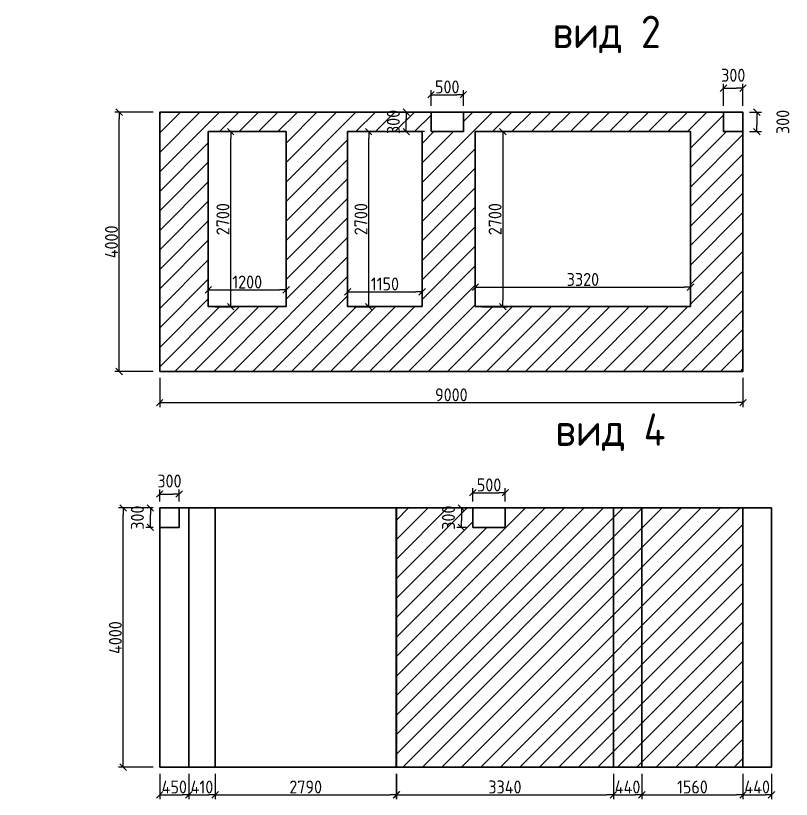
# Model space of a CAD drawing. Header units: millimetres. Extents: x -24360 to 609566, y -391049 to 148426.
# Drawn here: x 292672 to 304641, y -122420 to -110331 of the extents above; entities that cross this region are included whole.
import ezdxf

# ---------------------------------------------------------------- set-up
doc = ezdxf.new("R2010")
doc.units = ezdxf.units.MM
doc.layers.get('Defpoints').update_dxf_attribs({"color": 140})
for name, color, linetype, lineweight in [('осново', 7, 'Continuous', 30), ('Уголки', 1, 'Continuous', 30), ('Штриховка', 7, 'Continuous', 30)]:
    doc.layers.add(name, color=color, linetype=linetype, lineweight=lineweight)
doc.styles.add('СПДС', font='isocpeur.ttf', dxfattribs={"width": 0.9})
doc.dimstyles.new('Размера А3', dxfattribs={"dimtxt": 200, "dimasz": 100, "dimexe": 70, "dimexo": 100, "dimgap": 20, "dimtad": 1, "dimdec": 0, "dimrnd": 10, "dimzin": 0, "dimdsep": 46, "dimtxsty": 'СПДС', "dimblk": 'ARROWHEAD_6', "dimcen": 1, "dimclrd": 256, "dimclre": 256, "dimclrt": 256, "dimazin": 0, "dimtfac": 1, "dimtdec": 0, "dimtmove": 2, "dimatfit": 3, "dimfxl": 1, "dimtolj": 1, "dimtzin": 0, "dimarcsym": 0})

# ---------------------------------------------------------------- blocks, each defined once
blk = doc.blocks.new('ARROWHEAD_6')
at = {"color": 0, "linetype": 'Continuous'}
for p, q in [((0, 0), (-1, 0)), ((-0.5, -0.5), (0.5, 0.5))]:
    blk.add_line(p, q, dxfattribs=at)
blk = doc.blocks.new('*D565')
at = {"lineweight": -2, "transparency": 16777216}
for p, q in [((294895, -115920), (294895, -116370)), ((303895, -115920), (303895, -116370)), ((294995, -116300), (303795, -116300))]:
    blk.add_line(p, q, dxfattribs=at)
at = {"layer": 'Defpoints', "color": 0, "lineweight": 15, "transparency": 16777216}
for p in [(294895, -115820), (303895, -115820), (303895, -116300)]:
    blk.add_point(p, dxfattribs=at)
at = {"lineweight": -2, "transparency": 16777216, "xscale": 100, "yscale": 100, "zscale": 100, "rotation": 180}
blk.add_blockref('ARROWHEAD_6', (294895, -116300), dxfattribs=at)
at = {"lineweight": -2, "transparency": 16777216, "xscale": 100, "yscale": 100, "zscale": 100}
blk.add_blockref('ARROWHEAD_6', (303895, -116300), dxfattribs=at)
at = {"transparency": 16777216, "insert": (299395, -116180), "char_height": 200, "attachment_point": 5, "style": 'СПДС'}
blk.add_mtext('\\A1;9000', dxfattribs=at)
blk = doc.blocks.new('*D566')
at = {"lineweight": -2, "transparency": 16777216}
for p, q in [((294795, -111820), (294200, -111820)), ((294270, -115720), (294270, -111920)), ((294795, -115820), (294200, -115820))]:
    blk.add_line(p, q, dxfattribs=at)
at = {"layer": 'Defpoints', "color": 0, "lineweight": 15, "transparency": 16777216}
for p in [(294270, -111820), (294895, -111820), (294895, -115820)]:
    blk.add_point(p, dxfattribs=at)
at = {"lineweight": -2, "transparency": 16777216, "xscale": 100, "yscale": 100, "zscale": 100}
for p, rotation in [((294270, -111820), 90), ((294270, -115820), 270)]:
    blk.add_blockref('ARROWHEAD_6', p, dxfattribs=dict(at, rotation=rotation))
at = {"transparency": 16777216, "insert": (294150, -113820), "char_height": 200, "attachment_point": 5, "rotation": 90, "style": 'СПДС'}
blk.add_mtext('\\A1;4000', dxfattribs=at)
blk = doc.blocks.new('*D567')
at = {"lineweight": -2, "transparency": 16777216}
for p, q in [((295645, -114720), (295645, -114490)), ((295745, -114560), (296745, -114560)), ((296845, -114720), (296845, -114490))]:
    blk.add_line(p, q, dxfattribs=at)
at = {"layer": 'Defpoints', "color": 0, "lineweight": 15, "transparency": 16777216}
for p in [(296845, -114560), (295645, -114820), (296845, -114820)]:
    blk.add_point(p, dxfattribs=at)
at = {"lineweight": -2, "transparency": 16777216, "xscale": 100, "yscale": 100, "zscale": 100, "rotation": 180}
blk.add_blockref('ARROWHEAD_6', (295645, -114560), dxfattribs=at)
at = {"lineweight": -2, "transparency": 16777216, "xscale": 100, "yscale": 100, "zscale": 100}
blk.add_blockref('ARROWHEAD_6', (296845, -114560), dxfattribs=at)
at = {"transparency": 16777216, "insert": (296245, -114440), "char_height": 200, "attachment_point": 5, "style": 'СПДС'}
blk.add_mtext('\\A1;1200', dxfattribs=at)
blk = doc.blocks.new('*D568')
at = {"lineweight": -2, "transparency": 16777216}
for p, q in [((295745, -112120), (296060, -112120)), ((295990, -114720), (295990, -112220)), ((295745, -114820), (296060, -114820))]:
    blk.add_line(p, q, dxfattribs=at)
at = {"layer": 'Defpoints', "color": 0, "lineweight": 15, "transparency": 16777216}
for p in [(295645, -112120), (295990, -112120), (295645, -114820)]:
    blk.add_point(p, dxfattribs=at)
at = {"lineweight": -2, "transparency": 16777216, "xscale": 100, "yscale": 100, "zscale": 100}
for p, rotation in [((295990, -112120), 90), ((295990, -114820), 270)]:
    blk.add_blockref('ARROWHEAD_6', p, dxfattribs=dict(at, rotation=rotation))
at = {"transparency": 16777216, "insert": (295870, -113470), "char_height": 200, "attachment_point": 5, "rotation": 90, "style": 'СПДС'}
blk.add_mtext('\\A1;2700', dxfattribs=at)
blk = doc.blocks.new('*D569')
at = {"lineweight": -2, "transparency": 16777216}
for p, q in [((297795, -114720), (297795, -114520)), ((297895, -114590), (298845, -114590)), ((298945, -114720), (298945, -114520))]:
    blk.add_line(p, q, dxfattribs=at)
at = {"layer": 'Defpoints', "color": 0, "lineweight": 15, "transparency": 16777216}
for p in [(298945, -114590), (297795, -114820), (298945, -114820)]:
    blk.add_point(p, dxfattribs=at)
at = {"lineweight": -2, "transparency": 16777216, "xscale": 100, "yscale": 100, "zscale": 100, "rotation": 180}
blk.add_blockref('ARROWHEAD_6', (297795, -114590), dxfattribs=at)
at = {"lineweight": -2, "transparency": 16777216, "xscale": 100, "yscale": 100, "zscale": 100}
blk.add_blockref('ARROWHEAD_6', (298945, -114590), dxfattribs=at)
at = {"transparency": 16777216, "insert": (298370, -114470), "char_height": 200, "attachment_point": 5, "style": 'СПДС'}
blk.add_mtext('\\A1;1150', dxfattribs=at)
blk = doc.blocks.new('*D570')
at = {"lineweight": -2, "transparency": 16777216}
for p, q in [((297895, -112120), (298190, -112120)), ((298120, -114720), (298120, -112220)), ((297895, -114820), (298190, -114820))]:
    blk.add_line(p, q, dxfattribs=at)
at = {"layer": 'Defpoints', "color": 0, "lineweight": 15, "transparency": 16777216}
for p in [(297795, -112120), (298120, -112120), (297795, -114820)]:
    blk.add_point(p, dxfattribs=at)
at = {"lineweight": -2, "transparency": 16777216, "xscale": 100, "yscale": 100, "zscale": 100}
for p, rotation in [((298120, -112120), 90), ((298120, -114820), 270)]:
    blk.add_blockref('ARROWHEAD_6', p, dxfattribs=dict(at, rotation=rotation))
at = {"transparency": 16777216, "insert": (298000, -113470), "char_height": 200, "attachment_point": 5, "rotation": 90, "style": 'СПДС'}
blk.add_mtext('\\A1;2700', dxfattribs=at)
blk = doc.blocks.new('*D571')
at = {"lineweight": -2, "transparency": 16777216}
for p, q in [((299081, -111720), (299081, -111480)), ((299181, -111550), (299481, -111550)), ((299581, -111720), (299581, -111480))]:
    blk.add_line(p, q, dxfattribs=at)
at = {"layer": 'Defpoints', "color": 0, "lineweight": 15, "transparency": 16777216}
for p in [(299581, -111550), (299081, -111820), (299581, -111820)]:
    blk.add_point(p, dxfattribs=at)
at = {"lineweight": -2, "transparency": 16777216, "xscale": 100, "yscale": 100, "zscale": 100, "rotation": 180}
blk.add_blockref('ARROWHEAD_6', (299081, -111550), dxfattribs=at)
at = {"lineweight": -2, "transparency": 16777216, "xscale": 100, "yscale": 100, "zscale": 100}
blk.add_blockref('ARROWHEAD_6', (299581, -111550), dxfattribs=at)
at = {"transparency": 16777216, "insert": (299331, -111430), "char_height": 200, "attachment_point": 5, "style": 'СПДС'}
blk.add_mtext('\\A1;500', dxfattribs=at)
blk = doc.blocks.new('*D572')
at = {"lineweight": -2, "transparency": 16777216}
for p, q in [((298981, -111820), (298630, -111820)), ((298700, -112020), (298700, -111920)), ((298981, -112120), (298630, -112120))]:
    blk.add_line(p, q, dxfattribs=at)
at = {"layer": 'Defpoints', "color": 0, "lineweight": 15, "transparency": 16777216}
for p in [(298700, -111820), (299081, -111820), (299081, -112120)]:
    blk.add_point(p, dxfattribs=at)
at = {"lineweight": -2, "transparency": 16777216, "xscale": 100, "yscale": 100, "zscale": 100}
for p, rotation in [((298700, -111820), 90), ((298700, -112120), 270)]:
    blk.add_blockref('ARROWHEAD_6', p, dxfattribs=dict(at, rotation=rotation))
at = {"transparency": 16777216, "insert": (298500, -111970), "char_height": 200, "attachment_point": 5, "rotation": 90, "style": 'СПДС'}
blk.add_mtext('\\A1;300', dxfattribs=at)
blk = doc.blocks.new('*D573')
at = {"lineweight": -2, "transparency": 16777216}
for p, q in [((299765, -114720), (299765, -114450)), ((303085, -114720), (303085, -114450)), ((299865, -114520), (302985, -114520))]:
    blk.add_line(p, q, dxfattribs=at)
at = {"layer": 'Defpoints', "color": 0, "lineweight": 15, "transparency": 16777216}
for p in [(303085, -114520), (299765, -114820), (303085, -114820)]:
    blk.add_point(p, dxfattribs=at)
at = {"lineweight": -2, "transparency": 16777216, "xscale": 100, "yscale": 100, "zscale": 100, "rotation": 180}
blk.add_blockref('ARROWHEAD_6', (299765, -114520), dxfattribs=at)
at = {"lineweight": -2, "transparency": 16777216, "xscale": 100, "yscale": 100, "zscale": 100}
blk.add_blockref('ARROWHEAD_6', (303085, -114520), dxfattribs=at)
at = {"transparency": 16777216, "insert": (301425, -114400), "char_height": 200, "attachment_point": 5, "style": 'СПДС'}
blk.add_mtext('\\A1;3320', dxfattribs=at)
blk = doc.blocks.new('*D574')
at = {"lineweight": -2, "transparency": 16777216}
for p, q in [((299865, -112120), (300260, -112120)), ((300190, -112220), (300190, -114720)), ((299865, -114820), (300260, -114820))]:
    blk.add_line(p, q, dxfattribs=at)
at = {"layer": 'Defpoints', "color": 0, "lineweight": 15, "transparency": 16777216}
for p in [(299765, -112120), (299765, -114820), (300190, -114820)]:
    blk.add_point(p, dxfattribs=at)
at = {"lineweight": -2, "transparency": 16777216, "xscale": 100, "yscale": 100, "zscale": 100}
for p, rotation in [((300190, -112120), 90), ((300190, -114820), 270)]:
    blk.add_blockref('ARROWHEAD_6', p, dxfattribs=dict(at, rotation=rotation))
at = {"transparency": 16777216, "insert": (300070, -113470), "char_height": 200, "attachment_point": 5, "rotation": 90, "style": 'СПДС'}
blk.add_mtext('\\A1;2700', dxfattribs=at)
blk = doc.blocks.new('*D575')
at = {"lineweight": -2, "transparency": 16777216}
for p, q in [((303995, -111820), (304180, -111820)), ((304110, -111920), (304110, -112020)), ((303995, -112120), (304180, -112120))]:
    blk.add_line(p, q, dxfattribs=at)
at = {"layer": 'Defpoints', "color": 0, "lineweight": 15, "transparency": 16777216}
for p in [(303895, -111820), (303895, -112120), (304110, -112120)]:
    blk.add_point(p, dxfattribs=at)
at = {"lineweight": -2, "transparency": 16777216, "xscale": 100, "yscale": 100, "zscale": 100}
for p, rotation in [((304110, -111820), 90), ((304110, -112120), 270)]:
    blk.add_blockref('ARROWHEAD_6', p, dxfattribs=dict(at, rotation=rotation))
at = {"transparency": 16777216, "insert": (304510, -111970), "char_height": 200, "attachment_point": 5, "rotation": 90, "style": 'СПДС'}
blk.add_mtext('\\A1;300', dxfattribs=at)
blk = doc.blocks.new('*D576')
at = {"lineweight": -2, "transparency": 16777216}
for p, q in [((303595, -111720), (303595, -111380)), ((303695, -111450), (303795, -111450)), ((303895, -111720), (303895, -111380))]:
    blk.add_line(p, q, dxfattribs=at)
at = {"layer": 'Defpoints', "color": 0, "lineweight": 15, "transparency": 16777216}
for p in [(303895, -111450), (303595, -111820), (303895, -111820)]:
    blk.add_point(p, dxfattribs=at)
at = {"lineweight": -2, "transparency": 16777216, "xscale": 100, "yscale": 100, "zscale": 100, "rotation": 180}
blk.add_blockref('ARROWHEAD_6', (303595, -111450), dxfattribs=at)
at = {"lineweight": -2, "transparency": 16777216, "xscale": 100, "yscale": 100, "zscale": 100}
blk.add_blockref('ARROWHEAD_6', (303895, -111450), dxfattribs=at)
at = {"transparency": 16777216, "insert": (303745, -111250), "char_height": 200, "attachment_point": 5, "style": 'СПДС'}
blk.add_mtext('\\A1;300', dxfattribs=at)
blk = doc.blocks.new('*D580')
at = {"lineweight": -2, "transparency": 16777216}
for p, q in [((294895, -122025), (294895, -122420)), ((295345, -122025), (295345, -122420)), ((294995, -122350), (295245, -122350))]:
    blk.add_line(p, q, dxfattribs=at)
at = {"layer": 'Defpoints', "color": 0, "lineweight": 15, "transparency": 16777216}
for p in [(294895, -121925), (295345, -121925), (295345, -122350)]:
    blk.add_point(p, dxfattribs=at)
at = {"lineweight": -2, "transparency": 16777216, "xscale": 100, "yscale": 100, "zscale": 100, "rotation": 180}
blk.add_blockref('ARROWHEAD_6', (294895, -122350), dxfattribs=at)
at = {"lineweight": -2, "transparency": 16777216, "xscale": 100, "yscale": 100, "zscale": 100}
blk.add_blockref('ARROWHEAD_6', (295345, -122350), dxfattribs=at)
at = {"transparency": 16777216, "insert": (295120, -122230), "char_height": 200, "attachment_point": 5, "style": 'СПДС'}
blk.add_mtext('\\A1;450', dxfattribs=at)
blk = doc.blocks.new('*D581')
at = {"lineweight": -2, "transparency": 16777216}
for p, q in [((295345, -122025), (295345, -122420)), ((295750, -122025), (295750, -122420)), ((295445, -122350), (295650, -122350))]:
    blk.add_line(p, q, dxfattribs=at)
at = {"layer": 'Defpoints', "color": 0, "lineweight": 15, "transparency": 16777216}
for p in [(295345, -121925), (295750, -121925), (295750, -122350)]:
    blk.add_point(p, dxfattribs=at)
at = {"lineweight": -2, "transparency": 16777216, "xscale": 100, "yscale": 100, "zscale": 100, "rotation": 180}
blk.add_blockref('ARROWHEAD_6', (295345, -122350), dxfattribs=at)
at = {"lineweight": -2, "transparency": 16777216, "xscale": 100, "yscale": 100, "zscale": 100}
blk.add_blockref('ARROWHEAD_6', (295750, -122350), dxfattribs=at)
at = {"transparency": 16777216, "insert": (295547, -122230), "char_height": 200, "attachment_point": 5, "style": 'СПДС'}
blk.add_mtext('\\A1;410', dxfattribs=at)
blk = doc.blocks.new('*D582')
at = {"lineweight": -2, "transparency": 16777216}
for p, q in [((295750, -122025), (295750, -122420)), ((298545, -122025), (298545, -122420)), ((295850, -122350), (298445, -122350))]:
    blk.add_line(p, q, dxfattribs=at)
at = {"layer": 'Defpoints', "color": 0, "lineweight": 15, "transparency": 16777216}
for p in [(295750, -121925), (298545, -121925), (298545, -122350)]:
    blk.add_point(p, dxfattribs=at)
at = {"lineweight": -2, "transparency": 16777216, "xscale": 100, "yscale": 100, "zscale": 100, "rotation": 180}
blk.add_blockref('ARROWHEAD_6', (295750, -122350), dxfattribs=at)
at = {"lineweight": -2, "transparency": 16777216, "xscale": 100, "yscale": 100, "zscale": 100}
blk.add_blockref('ARROWHEAD_6', (298545, -122350), dxfattribs=at)
at = {"transparency": 16777216, "insert": (297147, -122230), "char_height": 200, "attachment_point": 5, "style": 'СПДС'}
blk.add_mtext('\\A1;2790', dxfattribs=at)
blk = doc.blocks.new('*D583')
at = {"lineweight": -2, "transparency": 16777216}
for p, q in [((298550, -122025), (298550, -122420)), ((301895, -122025), (301895, -122420)), ((298650, -122350), (301795, -122350))]:
    blk.add_line(p, q, dxfattribs=at)
at = {"layer": 'Defpoints', "color": 0, "lineweight": 15, "transparency": 16777216}
for p in [(298550, -121925), (301895, -121925), (301895, -122350)]:
    blk.add_point(p, dxfattribs=at)
at = {"lineweight": -2, "transparency": 16777216, "xscale": 100, "yscale": 100, "zscale": 100, "rotation": 180}
blk.add_blockref('ARROWHEAD_6', (298550, -122350), dxfattribs=at)
at = {"lineweight": -2, "transparency": 16777216, "xscale": 100, "yscale": 100, "zscale": 100}
blk.add_blockref('ARROWHEAD_6', (301895, -122350), dxfattribs=at)
at = {"transparency": 16777216, "insert": (300222, -122230), "char_height": 200, "attachment_point": 5, "style": 'СПДС'}
blk.add_mtext('\\A1;3340', dxfattribs=at)
blk = doc.blocks.new('*D584')
at = {"lineweight": -2, "transparency": 16777216}
for p, q in [((301895, -122025), (301895, -122420)), ((302335, -122025), (302335, -122420)), ((301995, -122350), (302235, -122350))]:
    blk.add_line(p, q, dxfattribs=at)
at = {"layer": 'Defpoints', "color": 0, "lineweight": 15, "transparency": 16777216}
for p in [(301895, -121925), (302335, -121925), (302335, -122350)]:
    blk.add_point(p, dxfattribs=at)
at = {"lineweight": -2, "transparency": 16777216, "xscale": 100, "yscale": 100, "zscale": 100, "rotation": 180}
blk.add_blockref('ARROWHEAD_6', (301895, -122350), dxfattribs=at)
at = {"lineweight": -2, "transparency": 16777216, "xscale": 100, "yscale": 100, "zscale": 100}
blk.add_blockref('ARROWHEAD_6', (302335, -122350), dxfattribs=at)
at = {"transparency": 16777216, "insert": (302115, -122230), "char_height": 200, "attachment_point": 5, "style": 'СПДС'}
blk.add_mtext('\\A1;440', dxfattribs=at)
blk = doc.blocks.new('*D585')
at = {"lineweight": -2, "transparency": 16777216}
for p, q in [((302335, -122025), (302335, -122420)), ((303895, -122025), (303895, -122420)), ((302435, -122350), (303795, -122350))]:
    blk.add_line(p, q, dxfattribs=at)
at = {"layer": 'Defpoints', "color": 0, "lineweight": 15, "transparency": 16777216}
for p in [(302335, -121925), (303895, -121925), (303895, -122350)]:
    blk.add_point(p, dxfattribs=at)
at = {"lineweight": -2, "transparency": 16777216, "xscale": 100, "yscale": 100, "zscale": 100, "rotation": 180}
blk.add_blockref('ARROWHEAD_6', (302335, -122350), dxfattribs=at)
at = {"lineweight": -2, "transparency": 16777216, "xscale": 100, "yscale": 100, "zscale": 100}
blk.add_blockref('ARROWHEAD_6', (303895, -122350), dxfattribs=at)
at = {"transparency": 16777216, "insert": (303115, -122230), "char_height": 200, "attachment_point": 5, "style": 'СПДС'}
blk.add_mtext('\\A1;1560', dxfattribs=at)
blk = doc.blocks.new('*D586')
at = {"lineweight": -2, "transparency": 16777216}
for p, q in [((303895, -122025), (303895, -122420)), ((304335, -122025), (304335, -122420)), ((303995, -122350), (304235, -122350))]:
    blk.add_line(p, q, dxfattribs=at)
at = {"layer": 'Defpoints', "color": 0, "lineweight": 15, "transparency": 16777216}
for p in [(303895, -121925), (304335, -121925), (304335, -122350)]:
    blk.add_point(p, dxfattribs=at)
at = {"lineweight": -2, "transparency": 16777216, "xscale": 100, "yscale": 100, "zscale": 100, "rotation": 180}
blk.add_blockref('ARROWHEAD_6', (303895, -122350), dxfattribs=at)
at = {"lineweight": -2, "transparency": 16777216, "xscale": 100, "yscale": 100, "zscale": 100}
blk.add_blockref('ARROWHEAD_6', (304335, -122350), dxfattribs=at)
at = {"transparency": 16777216, "insert": (304115, -122230), "char_height": 200, "attachment_point": 5, "style": 'СПДС'}
blk.add_mtext('\\A1;440', dxfattribs=at)
blk = doc.blocks.new('*D587')
at = {"lineweight": -2, "transparency": 16777216}
for p, q in [((294795, -117925), (294260, -117925)), ((294330, -121825), (294330, -118025)), ((294795, -121925), (294260, -121925))]:
    blk.add_line(p, q, dxfattribs=at)
at = {"layer": 'Defpoints', "color": 0, "lineweight": 15, "transparency": 16777216}
for p in [(294330, -117925), (294895, -117925), (294895, -121925)]:
    blk.add_point(p, dxfattribs=at)
at = {"lineweight": -2, "transparency": 16777216, "xscale": 100, "yscale": 100, "zscale": 100}
for p, rotation in [((294330, -117925), 90), ((294330, -121925), 270)]:
    blk.add_blockref('ARROWHEAD_6', p, dxfattribs=dict(at, rotation=rotation))
at = {"transparency": 16777216, "insert": (294210, -119925), "char_height": 200, "attachment_point": 5, "rotation": 90, "style": 'СПДС'}
blk.add_mtext('\\A1;4000', dxfattribs=at)
blk = doc.blocks.new('*D588')
at = {"lineweight": -2, "transparency": 16777216}
for p, q in [((294895, -117825), (294895, -117640)), ((294995, -117710), (295095, -117710)), ((295195, -117825), (295195, -117640))]:
    blk.add_line(p, q, dxfattribs=at)
at = {"layer": 'Defpoints', "color": 0, "lineweight": 15, "transparency": 16777216}
for p in [(295195, -117710), (294895, -117925), (295195, -117925)]:
    blk.add_point(p, dxfattribs=at)
at = {"lineweight": -2, "transparency": 16777216, "xscale": 100, "yscale": 100, "zscale": 100, "rotation": 180}
blk.add_blockref('ARROWHEAD_6', (294895, -117710), dxfattribs=at)
at = {"lineweight": -2, "transparency": 16777216, "xscale": 100, "yscale": 100, "zscale": 100}
blk.add_blockref('ARROWHEAD_6', (295195, -117710), dxfattribs=at)
at = {"transparency": 16777216, "insert": (295045, -117510), "char_height": 200, "attachment_point": 5, "style": 'СПДС'}
blk.add_mtext('\\A1;300', dxfattribs=at)
blk = doc.blocks.new('*D589')
at = {"lineweight": -2, "transparency": 16777216}
for p, q in [((294795, -117925), (294680, -117925)), ((294750, -118125), (294750, -118025)), ((294795, -118225), (294680, -118225))]:
    blk.add_line(p, q, dxfattribs=at)
at = {"layer": 'Defpoints', "color": 0, "lineweight": 15, "transparency": 16777216}
for p in [(294750, -117925), (294895, -117925), (294895, -118225)]:
    blk.add_point(p, dxfattribs=at)
at = {"lineweight": -2, "transparency": 16777216, "xscale": 100, "yscale": 100, "zscale": 100}
for p, rotation in [((294750, -117925), 90), ((294750, -118225), 270)]:
    blk.add_blockref('ARROWHEAD_6', p, dxfattribs=dict(at, rotation=rotation))
at = {"transparency": 16777216, "insert": (294550, -118075), "char_height": 200, "attachment_point": 5, "rotation": 90, "style": 'СПДС'}
blk.add_mtext('\\A1;300', dxfattribs=at)
blk = doc.blocks.new('*D590')
at = {"lineweight": -2, "transparency": 16777216}
for p, q in [((299627, -117925), (299480, -117925)), ((299550, -118025), (299550, -118125)), ((299627, -118225), (299480, -118225))]:
    blk.add_line(p, q, dxfattribs=at)
at = {"layer": 'Defpoints', "color": 0, "lineweight": 15, "transparency": 16777216}
for p in [(299727, -117925), (299550, -118225), (299727, -118225)]:
    blk.add_point(p, dxfattribs=at)
at = {"lineweight": -2, "transparency": 16777216, "xscale": 100, "yscale": 100, "zscale": 100}
for p, rotation in [((299550, -117925), 90), ((299550, -118225), 270)]:
    blk.add_blockref('ARROWHEAD_6', p, dxfattribs=dict(at, rotation=rotation))
at = {"transparency": 16777216, "insert": (299350, -118075), "char_height": 200, "attachment_point": 5, "rotation": 90, "style": 'СПДС'}
blk.add_mtext('\\A1;300', dxfattribs=at)
blk = doc.blocks.new('*D591')
at = {"lineweight": -2, "transparency": 16777216}
for p, q in [((299727, -117825), (299727, -117620)), ((300227, -117825), (300227, -117620)), ((299827, -117690), (300127, -117690))]:
    blk.add_line(p, q, dxfattribs=at)
at = {"layer": 'Defpoints', "color": 0, "lineweight": 15, "transparency": 16777216}
for p in [(300227, -117690), (299727, -117925), (300227, -117925)]:
    blk.add_point(p, dxfattribs=at)
at = {"lineweight": -2, "transparency": 16777216, "xscale": 100, "yscale": 100, "zscale": 100, "rotation": 180}
blk.add_blockref('ARROWHEAD_6', (299727, -117690), dxfattribs=at)
at = {"lineweight": -2, "transparency": 16777216, "xscale": 100, "yscale": 100, "zscale": 100}
blk.add_blockref('ARROWHEAD_6', (300227, -117690), dxfattribs=at)
at = {"transparency": 16777216, "insert": (299977, -117570), "char_height": 200, "attachment_point": 5, "style": 'СПДС'}
blk.add_mtext('\\A1;500', dxfattribs=at)

msp = doc.modelspace()

# ---------------------------------------------------------------- hatches: boundary and pattern name
at = {"layer": 'Штриховка'}
h = msp.add_hatch(dxfattribs=at)
h.set_pattern_fill('ANSI31', color=3, scale=67)
h.paths.add_polyline_path([(292287.582, -111819.859), (287427.582, -111819.859), (287427.582, -115819.859), (292287.582, -115819.859)])
h.paths.add_polyline_path([(303894.556, -112119.859), (303594.556, -112119.859), (303594.556, -111819.859), (299581.327, -111819.859), (299581.327, -112119.859), (299081.327, -112119.859), (299081.327, -111819.859), (294894.556, -111819.859), (294894.556, -115819.859), (303894.556, -115819.859)])
h.paths.add_polyline_path([(295644.71, -112119.859), (296844.71, -112119.859), (296844.71, -114819.859), (295644.71, -114819.859)], flags=16)
h.paths.add_polyline_path([(297794.71, -112119.859), (298944.71, -112119.859), (298944.71, -114819.859), (297794.71, -114819.859)], flags=16)
h.paths.add_polyline_path([(299764.71, -112119.859), (303084.71, -112119.859), (303084.71, -114819.859), (299764.71, -114819.859)], flags=16)
h.paths.add_polyline_path([(291987.582, -118225.273), (284787.582, -118225.273), (284787.582, -121925.273), (291987.582, -121925.273)])
h.paths.add_polyline_path([(301894.556, -117925.273), (300226.688, -117925.273), (300226.688, -118225.273), (299726.688, -118225.273), (299726.688, -117925.273), (298549.802, -117925.273), (298549.802, -121925.273), (301894.556, -121925.273)])
h.paths.add_polyline_path([(302334.556, -117925.273), (301894.556, -117925.273), (301894.556, -121925.273), (302334.556, -121925.273)])
h.paths.add_polyline_path([(303894.556, -117925.273), (302334.556, -117925.273), (302334.556, -121925.273), (303894.556, -121925.273)])

# ---------------------------------------------------------------- linework, layer by layer
at = {"layer": 'осново'}
for points in [[(299081.327, -112119.859), (299581.327, -112119.859), (299581.327, -111819.859), (299081.327, -111819.859)], [(303594.556, -111819.859), (303894.556, -111819.859), (303894.556, -112119.859), (303594.556, -112119.859)], [(296844.71, -112119.859), (295644.71, -112119.859), (295644.71, -114819.859), (296844.71, -114819.859)], [(298944.71, -114819.859), (297794.71, -114819.859), (297794.71, -112119.859), (298944.71, -112119.859)], [(303084.71, -114819.859), (299764.71, -114819.859), (299764.71, -112119.859), (303084.71, -112119.859)], [(294894.556, -117925.273), (295194.556, -117925.273), (295194.556, -118225.273), (294894.556, -118225.273)], [(299726.688, -118225.273), (300226.688, -118225.273), (300226.688, -117925.273), (299726.688, -117925.273)]]:
    msp.add_lwpolyline(points, close=True, dxfattribs=at)
at = {"layer": 'Уголки'}
msp.add_lwpolyline([(302334.556, -121925.273), (302334.556, -117925.273)], dxfattribs=at)
at = {"layer": 'Штриховка'}
for points in [[(294894.556, -115819.859), (303894.556, -115819.859), (303894.556, -111819.859), (294894.556, -111819.859)], [(294894.556, -121925.273), (304334.556, -121925.273), (304334.556, -117925.273), (294894.556, -117925.273)], [(294894.556, -121925.273), (298544.556, -121925.273), (298544.556, -117925.273), (294894.556, -117925.273)], [(294894.556, -121925.273), (295344.556, -121925.273), (295344.556, -117925.273), (294894.556, -117925.273)], [(298549.802, -121925.273), (295749.802, -121925.273), (295749.802, -117925.273), (298549.802, -117925.273)], [(301894.556, -117925.273), (302334.556, -117925.273), (302334.556, -121925.273), (301894.556, -121925.273)], [(304334.556, -121925.273), (302334.556, -121925.273), (302334.556, -117925.273), (304334.556, -117925.273)], [(304334.556, -121925.273), (303894.556, -121925.273), (303894.556, -117925.273), (304334.556, -117925.273)]]:
    msp.add_lwpolyline(points, close=True, dxfattribs=at)

# ---------------------------------------------------------------- texts
at = {"layer": 'осново', "char_height": 500, "attachment_point": 1, "style": 'СПДС'}
for s, width, insert in [('вид 2', 3371.81454, (300956.716, -110330.957)), ('вид 4', 2769.04063, (300999.255, -116467.013))]:
    msp.add_mtext_dynamic_manual_height_columns(s, width=width, gutter_width=1678.372, heights=[0], dxfattribs=dict(at, insert=insert))

# ---------------------------------------------------------------- dimensions: what is measured, and where the dimension line sits
for base, p1, p2, picture, middle in [((303894.556, -111450), (303594.556, -111819.859), (303894.556, -111819.859), '*D576', (303744.556, -111250)), ((299581.327, -111550), (299081.327, -111819.859), (299581.327, -111819.859), '*D571', (299331.327, -111430)), ((296844.71, -114560), (295644.71, -114819.859), (296844.71, -114819.859), '*D567', (296244.71, -114440)), ((298944.71, -114590), (297794.71, -114819.859), (298944.71, -114819.859), '*D569', (298369.71, -114470)), ((303084.71, -114520), (299764.71, -114819.859), (303084.71, -114819.859), '*D573', (301424.71, -114400)), ((303894.556, -116300), (294894.556, -115819.859), (303894.556, -115819.859), '*D565', (299394.556, -116180)), ((295194.556, -117710), (294894.556, -117925.273), (295194.556, -117925.273), '*D588', (295044.556, -117510)), ((300226.688, -117690), (299726.688, -117925.273), (300226.688, -117925.273), '*D591', (299976.688, -117570)), ((295344.556, -122350), (294894.556, -121925.273), (295344.556, -121925.273), '*D580', (295119.556, -122230)), ((295749.802, -122350), (295344.556, -121925.273), (295749.802, -121925.273), '*D581', (295547.179, -122230)), ((298544.556, -122350), (295749.802, -121925.273), (298544.556, -121925.273), '*D582', (297147.179, -122230)), ((301894.556, -122350), (298549.802, -121925.273), (301894.556, -121925.273), '*D583', (300222.179, -122230)), ((302334.556, -122350), (301894.556, -121925.273), (302334.556, -121925.273), '*D584', (302114.556, -122230)), ((303894.556, -122350), (302334.556, -121925.273), (303894.556, -121925.273), '*D585', (303114.556, -122230)), ((304334.556, -122350), (303894.556, -121925.273), (304334.556, -121925.273), '*D586', (304114.556, -122230))]:
    dim = msp.add_linear_dim(base=base, p1=p1, p2=p2, dimstyle='Размера А3')
    dim.commit()
    dim.dimension.update_dxf_attribs({"geometry": picture, "text_midpoint": middle})
for base, p1, p2, picture, middle in [((294270, -111819.859), (294894.556, -115819.859), (294894.556, -111819.859), '*D566', (294150, -113819.859)), ((298700, -111819.859), (299081.327, -112119.859), (299081.327, -111819.859), '*D572', (298500, -111969.859)), ((304110, -112119.859), (303894.556, -111819.859), (303894.556, -112119.859), '*D575', (304510, -111969.859)), ((295990, -112119.859), (295644.71, -114819.859), (295644.71, -112119.859), '*D568', (295870, -113469.859)), ((298120, -112119.859), (297794.71, -114819.859), (297794.71, -112119.859), '*D570', (298000, -113469.859)), ((300190, -114819.859), (299764.71, -112119.859), (299764.71, -114819.859), '*D574', (300070, -113469.859)), ((294750, -117925.273), (294894.556, -118225.273), (294894.556, -117925.273), '*D589', (294550, -118075.273)), ((299550, -118225.273), (299726.688, -117925.273), (299726.688, -118225.273), '*D590', (299350, -118075.273)), ((294330, -117925.273), (294894.556, -121925.273), (294894.556, -117925.273), '*D587', (294210, -119925.273))]:
    dim = msp.add_linear_dim(base=base, p1=p1, p2=p2, angle=90, dimstyle='Размера А3')
    dim.commit()
    dim.dimension.update_dxf_attribs({"geometry": picture, "text_midpoint": middle})

doc.saveas('drawing.dxf')
